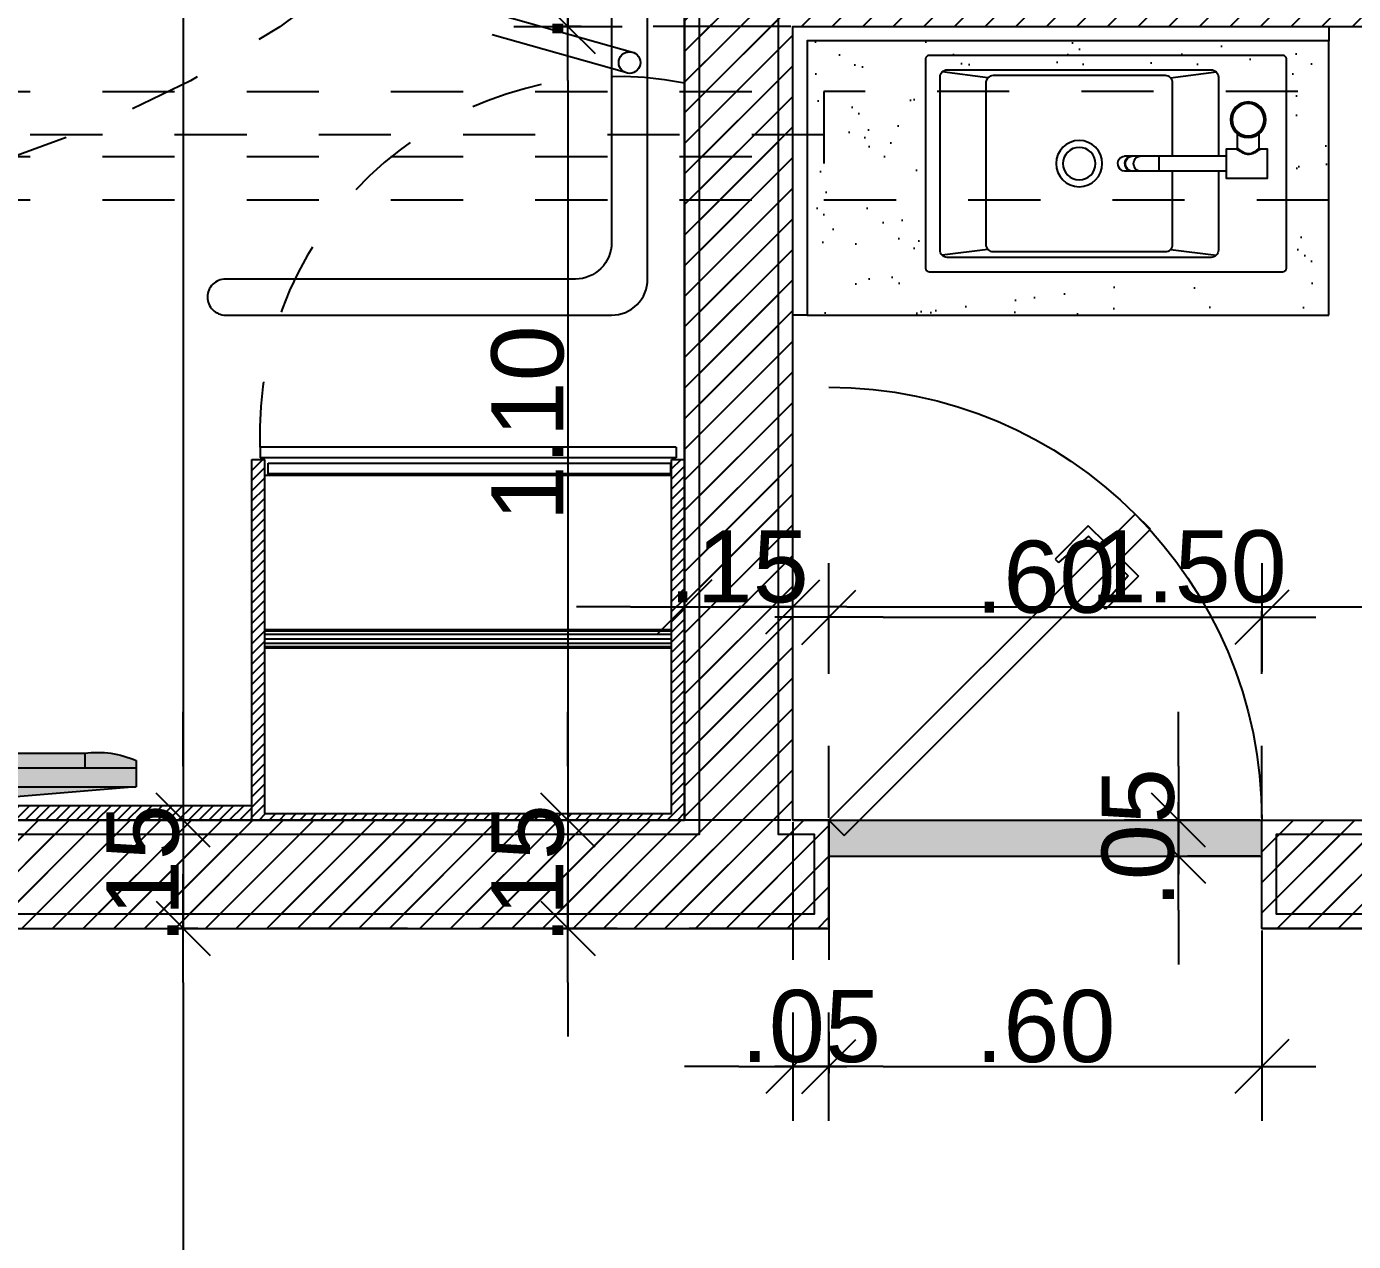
# Model space of a CAD drawing. Header units: millimetres. Extents: x 1999 to 2304, y 1614 to 1800.
# Drawn here: x 2040.646 to 2042.485, y 1637.409 to 1639.093 of the extents above; entities that cross this region are included whole.
import ezdxf

# ---------------------------------------------------------------- set-up
doc = ezdxf.new("R2010")
doc.units = ezdxf.units.MM
doc.header["$LTSCALE"] = 0.03
doc.header["$PDMODE"] = 34
doc.linetypes.add('HIDDEN', pattern=[9.525, 6.35, -3.175])
doc.linetypes.add('HIDDEN2', pattern=[0.1875, 0.125, -0.0625])
for name, color, linetype in [('BANCADAS', 5, 'Continuous'), ('Construir Tijolos', 160, 'Continuous'), ('COTA', 250, 'Continuous'), ('COTA Especificações', 250, 'Continuous'), ('Demolir', 193, 'HIDDEN2'), ('Especificações', 3, 'Continuous'), ('Esquadrias', 3, 'Continuous'), ('Layout', 6, 'Continuous'), ('LOUÇAS E METAIS', 5, 'Continuous'), ('PL09', 9, 'Continuous'), ('PL1', 1, 'Continuous'), ('PL250', 250, 'Continuous'), ('PL5', 5, 'Continuous'), ('PL6', 6, 'Continuous')]:
    doc.layers.add(name, color=color, linetype=linetype)
doc.styles.get("Standard").update_dxf_attribs({"font": 'arial.ttf'})
doc.dimstyles.new('TICK01', dxfattribs={"dimscale": 0, "dimtxt": 2, "dimasz": 1.5, "dimexe": 0.18, "dimexo": 0.06, "dimgap": 0.09, "dimtad": 1, "dimzin": 4, "dimdsep": 46, "dimtxsty": 'Standard', "dimblk": 'TICK1', "dimcen": 0.09, "dimclrd": 256, "dimclre": 256, "dimclrt": 4, "dimaunit": 1, "dimadec": 0, "dimazin": 0, "dimtfac": 1, "dimtix": 1, "dimtmove": 2, "dimatfit": 3, "dimldrblk": 'TICK1', "dimfxl": 1, "dimtolj": 1, "dimtzin": 12, "dimarcsym": 0})
pattern_1 = [(45, (0, 0), (-0.02121320344, 0.02121320344), [])]

# ---------------------------------------------------------------- blocks, each defined once
blk = doc.blocks.new('PORTA60E')
at = {"layer": 'Esquadrias'}
for p, q in [((-0.4455, 0.4031), (-0.4243, 0.4243)), ((-0.4243, 0.4243), (0, 0)), ((-0.3837, 0.3837), (-0.3594, 0.4079)), ((-0.3594, 0.4079), (-0.3134, 0.3619)), ((-0.0212, -0.0212), (-0.4455, 0.4031)), ((-0.3766, 0.3766), (-0.3598, 0.3934)), ((-0.3598, 0.3934), (-0.318, 0.3573)), ((-0.4049, 0.3624), (-0.4292, 0.3382)), ((-0.3978, 0.3554), (-0.4146, 0.3386)), ((-0.3134, 0.3619), (-0.318, 0.3573)), ((-0.4292, 0.3382), (-0.3832, 0.2922)), ((-0.4146, 0.3386), (-0.3785, 0.2968)), ((-0.3832, 0.2922), (-0.3785, 0.2968)), ((0, 0), (-0.0212, -0.0212))]:
    blk.add_line(p, q, dxfattribs=at)
at = {"layer": 'Esquadrias', "color": 250}
blk.add_arc((0, 0), 0.6, 90, 180, dxfattribs=at)
blk = doc.blocks.new('TORB')
at = {"layer": 'PL5', "color": 5}
for p, q in [((267.412, 16.3879), (267.4313, 16.3879)), ((267.4113, 16.3578), (267.4306, 16.3578))]:
    blk.add_line(p, q, dxfattribs=at)
blk.add_lwpolyline([(267.4097, 16.3562), (267.4097, 16.3419), (267.3697, 16.3419), (267.3697, 16.3991), (267.4097, 16.3991), (267.4097, 16.3895), (267.409, 16.3884), (267.4083, 16.3874), (267.4077, 16.3865), (267.407, 16.3854), (267.4065, 16.3847), (267.406, 16.3839), (267.4056, 16.383), (267.4053, 16.3826), (267.4051, 16.3821), (267.4048, 16.3816), (267.4046, 16.3812), (267.4044, 16.3807), (267.4042, 16.3802), (267.4039, 16.3797), (267.4037, 16.3791), (267.4035, 16.3786), (267.4033, 16.3781), (267.4032, 16.3775), (267.403, 16.3769), (267.4029, 16.3764), (267.4028, 16.3758), (267.4027, 16.3752), (267.4026, 16.3746), (267.4025, 16.374), (267.4025, 16.3734), (267.4025, 16.3728), (267.4025, 16.3722), (267.4025, 16.3716), (267.4026, 16.371), (267.4027, 16.3704), (267.4028, 16.3698), (267.4029, 16.3692), (267.4031, 16.3686), (267.4032, 16.3681), (267.4034, 16.3675), (267.4036, 16.367), (267.4038, 16.3665), (267.404, 16.3659), (267.4042, 16.3654), (267.4044, 16.3649), (267.4047, 16.3644), (267.4049, 16.364), (267.4051, 16.3635), (267.4054, 16.3631), (267.4059, 16.3622), (267.4064, 16.3614), (267.4068, 16.3606), (267.4073, 16.3598), (267.4079, 16.3589), (267.4083, 16.3583, 0.006646)], format="xyb", close=True, dxfattribs=at)
at = {"layer": 'PL5', "color": 250}
blk.add_lwpolyline([(267.4113, 16.3578, -0.006968), (267.4098, 16.3597), (267.4096, 16.3599), (267.4089, 16.3608), (267.4084, 16.3614), (267.4079, 16.3621), (267.4074, 16.3628), (267.4069, 16.3636), (267.4066, 16.364), (267.4064, 16.3644), (267.4061, 16.3648), (267.4059, 16.3653), (267.4056, 16.3657), (267.4054, 16.3661), (267.4051, 16.3666), (267.4049, 16.3671), (267.4047, 16.3676), (267.4045, 16.368), (267.4043, 16.3685), (267.4041, 16.369), (267.404, 16.3696), (267.4038, 16.3701), (267.4038, 16.3704), (267.4037, 16.3706), (267.4037, 16.3709), (267.4036, 16.3712), (267.4036, 16.3714), (267.4036, 16.3717), (267.4035, 16.372), (267.4035, 16.3722), (267.4035, 16.3725), (267.4035, 16.3728), (267.4035, 16.3731), (267.4035, 16.3733), (267.4035, 16.3736), (267.4035, 16.3739), (267.4036, 16.3742), (267.4036, 16.3744), (267.4036, 16.3747), (267.4037, 16.375), (267.4037, 16.3752), (267.4038, 16.3755), (267.4039, 16.376), (267.4041, 16.3766), (267.4043, 16.3771), (267.4044, 16.3776), (267.4046, 16.3781), (267.4049, 16.3785), (267.4051, 16.379), (267.4053, 16.3795), (267.4055, 16.3799), (267.4058, 16.3804), (267.406, 16.3808), (267.4063, 16.3812), (267.4066, 16.3816), (267.4068, 16.382), (267.4071, 16.3824), (267.4076, 16.3832), (267.4081, 16.3839), (267.4086, 16.3846), (267.4091, 16.3852), (267.4097, 16.386), (267.4105, 16.3869), (267.4113, 16.3879), (267.412, 16.3879)], format="xyb", dxfattribs=at)
at = {"layer": 'PL5'}
for points in [[(267.4097, 16.3895, 0.414213), (267.4113, 16.3879)], [(267.4113, 16.3578, 0.414213), (267.4097, 16.3562)]]:
    blk.add_lwpolyline(points, format="xyb", dxfattribs=at)
at = {"layer": 'PL5', "color": 5}
for points in [[(267.3794, 16.3419), (267.3794, 16.2488)], [(267.4001, 16.3419), (267.4001, 16.2488)], [(267.3794, 16.2488), (267.3794, 16.2113)], [(267.4001, 16.2488), (267.4001, 16.2113)], [(267.3794, 16.2106), (267.3794, 16.2009)], [(267.4, 16.2106), (267.4, 16.2009)]]:
    blk.add_lwpolyline(points, dxfattribs=at)
at = {"layer": 'PL5', "color": 250}
blk.add_lwpolyline([(267.4001, 16.2488), (267.3794, 16.2488)], dxfattribs=at)
at = {"layer": 'PL5', "color": 5}
blk.add_circle((267.4505, 16.3724), 0.0246, dxfattribs=at)
at = {"layer": 'PL5', "color": 250}
for radius in [0.0233, 0.0223]:
    blk.add_circle((267.4505, 16.3724), radius, dxfattribs=at)
for centre, major_axis, start_param, end_param in [((267.3897, 16.2225), (0.0103, 0), 3.141593, 6.283185), ((267.3897, 16.2113), (0.0103, 0), 3.141593, 6.283185), ((267.3897, 16.2106), (-0.0103, 0), 6.283074, 8.471289), ((267.3897, 16.2106), (-0.00971, 0), 0.961662, 2.178992), ((267.3897, 16.2106), (-0.0103, 0), 2.188103, 3.141482)]:
    blk.add_ellipse(centre, major_axis=major_axis, ratio=0.866025, start_param=start_param, end_param=end_param, dxfattribs=at)
at = {"layer": 'PL5'}
for start_param, end_param in [(6.280062, 6.283074), (3.141482, 3.144722)]:
    blk.add_ellipse((267.3897, 16.2106), major_axis=(-0.0103, 0), ratio=0.866025, start_param=start_param, end_param=end_param, dxfattribs=at)
at = {"layer": 'PL5', "color": 5}
for start_param, end_param in [(6.283074, 8.471289), (2.188103, 3.141482)]:
    blk.add_ellipse((267.3897, 16.2009), major_axis=(-0.0103, 0), ratio=0.866025, start_param=start_param, end_param=end_param, dxfattribs=at)
blk = doc.blocks.new('cuba apoio')
at = {"layer": 'LOUÇAS E METAIS'}
blk.add_lwpolyline([(2058.1553, 1014.7076, 0.414214), (2058.1503, 1014.7026), (2058.1503, 1014.2126, 0.414214), (2058.1553, 1014.2076), (2058.4453, 1014.2076, 0.414214), (2058.4503, 1014.2126), (2058.4503, 1014.7026, 0.414214), (2058.4453, 1014.7076)], format="xyb", close=True, dxfattribs=at)
for points in [[(2058.1732, 1014.2305, -0.198917), (2058.1703, 1014.2376), (2058.1703, 1014.6034, -0.414214), (2058.1803, 1014.6134), (2058.2899, 1014.6134)], [(2058.3106, 1014.6134), (2058.4203, 1014.6134, -0.414214), (2058.4303, 1014.6034), (2058.4303, 1014.2376, -0.198917), (2058.4273, 1014.2305)], [(2058.4273, 1014.2305, -0.198907), (2058.4203, 1014.2276), (2058.1803, 1014.2276, -0.198908), (2058.1732, 1014.2305)]]:
    blk.add_lwpolyline(points, format="xyb", dxfattribs=at)
at = {"layer": 'PL5', "color": 250}
for points in [[(2058.1812, 1014.5471), (2058.1732, 1014.6104)], [(2058.4193, 1014.5471), (2058.4273, 1014.6104)], [(2058.1812, 1014.2939), (2058.1732, 1014.2305)], [(2058.4193, 1014.2939), (2058.4273, 1014.2305)]]:
    blk.add_lwpolyline(points, dxfattribs=at)
blk.add_lwpolyline([(2058.2899, 1014.55), (2058.1883, 1014.55, 0.414214), (2058.1783, 1014.54), (2058.1783, 1014.301, 0.414214), (2058.1883, 1014.291), (2058.4123, 1014.291, 0.414214), (2058.4223, 1014.301), (2058.4223, 1014.4205), (2058.4223, 1014.54, 0.414214), (2058.4123, 1014.55), (2058.3106, 1014.55)], format="xyb", dxfattribs=at)
blk.add_lwpolyline([(2058.3003, 1014.4525, 1), (2058.3003, 1014.3885, 1)], format="xyb", close=True, dxfattribs=at)
at = {"layer": 'PL5', "color": 6}
blk.add_lwpolyline([(2058.3003, 1014.443, 1), (2058.3003, 1014.398, 1)], format="xyb", close=True, dxfattribs=at)
at = {"layer": 'PL5', "color": 8, "xscale": -1}
blk.add_blockref('TORB', (2325.69, 998.2822), dxfattribs=at)
blk = doc.blocks.new('TICK1')
for p, q in [((0, 1), (0, -1)), ((0.5, 0.5), (-0.5, -0.5)), ((-1, 0), (1, 0))]:
    blk.add_line(p, q)
blk = doc.blocks.new('*D193')
at = {"layer": 'COTA', "lineweight": -2}
for p, q in [((2041.4831, 1638.289), (2041.4081, 1638.289)), ((2041.5581, 1638.289), (2041.7081, 1638.289)), ((2041.7831, 1638.289), (2041.8581, 1638.289))]:
    blk.add_line(p, q, dxfattribs=at)
at = {"layer": 'COTA', "linetype": 'HIDDEN', "lineweight": -2}
for p, q in [((2041.5581, 1637.9964), (2041.5581, 1638.298)), ((2041.7081, 1637.9964), (2041.7081, 1638.298))]:
    blk.add_line(p, q, dxfattribs=at)
at = {"layer": 'DEFPOINTS', "color": 0}
for p in [(2041.7081, 1638.289), (2041.5581, 1637.9934), (2041.7081, 1637.9934)]:
    blk.add_point(p, dxfattribs=at)
at = {"layer": 'COTA', "lineweight": -2, "xscale": 0.07499999993790162, "yscale": 0.07499999993790162, "zscale": 0.07499999993790162}
blk.add_blockref('TICK1', (2041.5581, 1638.289), dxfattribs=at)
at = {"layer": 'COTA', "lineweight": -2, "xscale": 0.07499999993790162, "yscale": 0.07499999993790162, "zscale": 0.07499999993790162, "rotation": 180}
blk.add_blockref('TICK1', (2041.7081, 1638.289), dxfattribs=at)
at = {"layer": 'COTA', "color": 4, "insert": (2041.6331, 1638.3445), "char_height": 0.1, "attachment_point": 5}
blk.add_mtext('\\A1;.15', dxfattribs=at)
blk = doc.blocks.new('*D194')
at = {"layer": 'COTA', "linetype": 'HIDDEN', "lineweight": -2}
for p, q in [((2041.7081, 1637.9964), (2041.7081, 1638.298)), ((2043.2081, 1637.9964), (2043.2081, 1638.298))]:
    blk.add_line(p, q, dxfattribs=at)
at = {"layer": 'COTA', "lineweight": -2}
blk.add_line((2041.7831, 1638.289), (2043.1331, 1638.289), dxfattribs=at)
at = {"layer": 'DEFPOINTS', "color": 0}
for p in [(2043.2081, 1638.289), (2041.7081, 1637.9934), (2043.2081, 1637.9934)]:
    blk.add_point(p, dxfattribs=at)
at = {"layer": 'COTA', "lineweight": -2, "xscale": 0.07499999993790162, "yscale": 0.07499999993790162, "zscale": 0.07499999993790162, "rotation": 180}
blk.add_blockref('TICK1', (2041.7081, 1638.289), dxfattribs=at)
at = {"layer": 'COTA', "lineweight": -2, "xscale": 0.07499999993790162, "yscale": 0.07499999993790162, "zscale": 0.07499999993790162}
blk.add_blockref('TICK1', (2043.2081, 1638.289), dxfattribs=at)
at = {"layer": 'COTA', "color": 4, "insert": (2042.2567, 1638.3445), "char_height": 0.1, "attachment_point": 5}
blk.add_mtext('\\A1;1.50', dxfattribs=at)
blk = doc.blocks.new('*D256')
at = {"layer": 'COTA', "linetype": 'HIDDEN', "lineweight": -2}
for p, q in [((2041.5551, 1641.8434), (2040.8541, 1641.8434)), ((2041.5551, 1637.9934), (2040.8541, 1637.9934))]:
    blk.add_line(p, q, dxfattribs=at)
at = {"layer": 'COTA', "lineweight": -2}
blk.add_line((2040.8631, 1641.7684), (2040.8631, 1638.0684), dxfattribs=at)
at = {"layer": 'DEFPOINTS', "color": 0}
for p in [(2041.5581, 1641.8434), (2040.8631, 1637.9934), (2041.5581, 1637.9934)]:
    blk.add_point(p, dxfattribs=at)
at = {"layer": 'COTA', "lineweight": -2, "xscale": 0.07499999993790162, "yscale": 0.07499999993790162, "zscale": 0.07499999993790162}
for p, rotation in [((2040.8631, 1641.8434), 90), ((2040.8631, 1637.9934), 270)]:
    blk.add_blockref('TICK1', p, dxfattribs=dict(at, rotation=rotation))
at = {"layer": 'COTA', "color": 4, "insert": (2040.8075, 1639.9184), "char_height": 0.1, "attachment_point": 5, "rotation": 90}
blk.add_mtext('\\A1;3.85', dxfattribs=at)
blk = doc.blocks.new('*D257')
at = {"layer": 'COTA', "lineweight": -2}
for p, q in [((2040.8631, 1638.0684), (2040.8631, 1638.1434)), ((2040.8631, 1637.9934), (2040.8631, 1637.8434)), ((2040.8631, 1637.7684), (2040.8631, 1637.6934))]:
    blk.add_line(p, q, dxfattribs=at)
at = {"layer": 'COTA', "linetype": 'HIDDEN', "lineweight": -2}
for p, q in [((2041.5551, 1637.9934), (2040.8541, 1637.9934)), ((2041.7551, 1637.8434), (2040.8541, 1637.8434))]:
    blk.add_line(p, q, dxfattribs=at)
at = {"layer": 'DEFPOINTS', "color": 0}
for p in [(2041.5581, 1637.9934), (2040.8631, 1637.8434), (2041.7581, 1637.8434)]:
    blk.add_point(p, dxfattribs=at)
at = {"layer": 'COTA', "lineweight": -2, "xscale": 0.07499999993790162, "yscale": 0.07499999993790162, "zscale": 0.07499999993790162}
for p, rotation in [((2040.8631, 1637.9934), 270), ((2040.8631, 1637.8434), 90)]:
    blk.add_blockref('TICK1', p, dxfattribs=dict(at, rotation=rotation))
at = {"layer": 'COTA', "color": 4, "insert": (2040.8075, 1637.9184), "char_height": 0.1, "attachment_point": 5, "rotation": 90}
blk.add_mtext('\\A1;.15', dxfattribs=at)
blk = doc.blocks.new('*D258')
at = {"layer": 'COTA', "linetype": 'HIDDEN', "lineweight": -2}
for p, q in [((2041.7551, 1637.8434), (2040.8541, 1637.8434)), ((2041.3936, 1635.5634), (2040.8541, 1635.5634))]:
    blk.add_line(p, q, dxfattribs=at)
at = {"layer": 'COTA', "lineweight": -2}
blk.add_line((2040.8631, 1637.7684), (2040.8631, 1635.6384), dxfattribs=at)
at = {"layer": 'DEFPOINTS', "color": 0}
for p in [(2041.7581, 1637.8434), (2040.8631, 1635.5634), (2041.3966, 1635.5634)]:
    blk.add_point(p, dxfattribs=at)
at = {"layer": 'COTA', "lineweight": -2, "xscale": 0.07499999993790162, "yscale": 0.07499999993790162, "zscale": 0.07499999993790162}
for p, rotation in [((2040.8631, 1637.8434), 90), ((2040.8631, 1635.5634), 270)]:
    blk.add_blockref('TICK1', p, dxfattribs=dict(at, rotation=rotation))
at = {"layer": 'COTA', "color": 4, "insert": (2040.8075, 1636.7034), "char_height": 0.1, "attachment_point": 5, "rotation": 90}
blk.add_mtext('\\A1;2.28', dxfattribs=at)
blk = doc.blocks.new('*D270')
at = {"layer": 'COTA', "lineweight": -2}
for p, q in [((2041.3964, 1639.3184), (2041.3964, 1639.3934)), ((2041.3964, 1639.2434), (2041.3964, 1639.0934)), ((2041.3964, 1639.0184), (2041.3964, 1638.9434))]:
    blk.add_line(p, q, dxfattribs=at)
at = {"layer": 'COTA', "linetype": 'HIDDEN', "lineweight": -2}
for p, q in [((2041.7051, 1639.2434), (2041.3874, 1639.2434)), ((2041.7051, 1639.0934), (2041.3874, 1639.0934))]:
    blk.add_line(p, q, dxfattribs=at)
at = {"layer": 'DEFPOINTS', "color": 0}
for p in [(2041.7081, 1639.2434), (2041.3964, 1639.0934), (2041.7081, 1639.0934)]:
    blk.add_point(p, dxfattribs=at)
at = {"layer": 'COTA', "lineweight": -2, "xscale": 0.07499999993790162, "yscale": 0.07499999993790162, "zscale": 0.07499999993790162}
for p, rotation in [((2041.3964, 1639.2434), 270), ((2041.3964, 1639.0934), 90)]:
    blk.add_blockref('TICK1', p, dxfattribs=dict(at, rotation=rotation))
at = {"layer": 'COTA', "color": 4, "insert": (2041.3409, 1639.1684), "char_height": 0.1, "attachment_point": 5, "rotation": 90}
blk.add_mtext('\\A1;.15', dxfattribs=at)
blk = doc.blocks.new('*D271')
at = {"layer": 'COTA', "linetype": 'HIDDEN', "lineweight": -2}
for p, q in [((2041.7051, 1639.0934), (2041.3874, 1639.0934)), ((2041.7051, 1637.9934), (2041.3874, 1637.9934))]:
    blk.add_line(p, q, dxfattribs=at)
at = {"layer": 'COTA', "lineweight": -2}
blk.add_line((2041.3964, 1639.0184), (2041.3964, 1638.0684), dxfattribs=at)
at = {"layer": 'DEFPOINTS', "color": 0}
for p in [(2041.7081, 1639.0934), (2041.3964, 1637.9934), (2041.7081, 1637.9934)]:
    blk.add_point(p, dxfattribs=at)
at = {"layer": 'COTA', "lineweight": -2, "xscale": 0.07499999993790162, "yscale": 0.07499999993790162, "zscale": 0.07499999993790162}
for p, rotation in [((2041.3964, 1639.0934), 90), ((2041.3964, 1637.9934), 270)]:
    blk.add_blockref('TICK1', p, dxfattribs=dict(at, rotation=rotation))
at = {"layer": 'COTA', "color": 4, "insert": (2041.3409, 1638.5434), "char_height": 0.1, "attachment_point": 5, "rotation": 90}
blk.add_mtext('\\A1;1.10', dxfattribs=at)
blk = doc.blocks.new('*D272')
at = {"layer": 'COTA', "lineweight": -2}
for p, q in [((2041.3964, 1638.0684), (2041.3964, 1638.1434)), ((2041.3964, 1637.9934), (2041.3964, 1637.8434)), ((2041.3964, 1637.7684), (2041.3964, 1637.6934))]:
    blk.add_line(p, q, dxfattribs=at)
at = {"layer": 'COTA', "linetype": 'HIDDEN', "lineweight": -2}
for p, q in [((2041.7051, 1637.9934), (2041.3874, 1637.9934)), ((2041.7551, 1637.8434), (2041.3874, 1637.8434))]:
    blk.add_line(p, q, dxfattribs=at)
at = {"layer": 'DEFPOINTS', "color": 0}
for p in [(2041.7081, 1637.9934), (2041.3964, 1637.8434), (2041.7581, 1637.8434)]:
    blk.add_point(p, dxfattribs=at)
at = {"layer": 'COTA', "lineweight": -2, "xscale": 0.07499999993790162, "yscale": 0.07499999993790162, "zscale": 0.07499999993790162}
for p, rotation in [((2041.3964, 1637.9934), 270), ((2041.3964, 1637.8434), 90)]:
    blk.add_blockref('TICK1', p, dxfattribs=dict(at, rotation=rotation))
at = {"layer": 'COTA', "color": 4, "insert": (2041.3409, 1637.9184), "char_height": 0.1, "attachment_point": 5, "rotation": 90}
blk.add_mtext('\\A1;.15', dxfattribs=at)
blk = doc.blocks.new('*D333')
at = {"layer": 'COTA', "linetype": 'HIDDEN', "lineweight": -2}
for p, q in [((2041.7081, 1637.9904), (2041.7081, 1637.6428)), ((2041.7581, 1637.9904), (2041.7581, 1637.6428))]:
    blk.add_line(p, q, dxfattribs=at)
at = {"layer": 'COTA', "lineweight": -2}
for p, q in [((2041.6331, 1637.6518), (2041.5581, 1637.6518)), ((2041.7081, 1637.6518), (2041.7581, 1637.6518)), ((2041.8331, 1637.6518), (2041.9081, 1637.6518))]:
    blk.add_line(p, q, dxfattribs=at)
at = {"layer": 'DEFPOINTS', "color": 0}
for p in [(2041.7081, 1637.9934), (2041.7581, 1637.9934), (2041.7581, 1637.6518)]:
    blk.add_point(p, dxfattribs=at)
at = {"layer": 'COTA', "lineweight": -2, "xscale": 0.07499999993790162, "yscale": 0.07499999993790162, "zscale": 0.07499999993790162}
blk.add_blockref('TICK1', (2041.7081, 1637.6518), dxfattribs=at)
at = {"layer": 'COTA', "lineweight": -2, "xscale": 0.07499999993790162, "yscale": 0.07499999993790162, "zscale": 0.07499999993790162, "rotation": 180}
blk.add_blockref('TICK1', (2041.7581, 1637.6518), dxfattribs=at)
at = {"layer": 'COTA', "color": 4, "insert": (2041.7331, 1637.7073), "char_height": 0.1, "attachment_point": 5}
blk.add_mtext('\\A1;.05', dxfattribs=at)
blk = doc.blocks.new('*D334')
at = {"layer": 'COTA', "linetype": 'HIDDEN', "lineweight": -2}
for p, q in [((2041.7581, 1637.9904), (2041.7581, 1637.6428)), ((2042.3581, 1637.8404), (2042.3581, 1637.6428))]:
    blk.add_line(p, q, dxfattribs=at)
at = {"layer": 'COTA', "lineweight": -2}
blk.add_line((2041.8331, 1637.6518), (2042.2831, 1637.6518), dxfattribs=at)
at = {"layer": 'DEFPOINTS', "color": 0}
for p in [(2041.7581, 1637.9934), (2042.3581, 1637.8434), (2042.3581, 1637.6518)]:
    blk.add_point(p, dxfattribs=at)
at = {"layer": 'COTA', "lineweight": -2, "xscale": 0.07499999993790162, "yscale": 0.07499999993790162, "zscale": 0.07499999993790162, "rotation": 180}
blk.add_blockref('TICK1', (2041.7581, 1637.6518), dxfattribs=at)
at = {"layer": 'COTA', "lineweight": -2, "xscale": 0.07499999993790162, "yscale": 0.07499999993790162, "zscale": 0.07499999993790162}
blk.add_blockref('TICK1', (2042.3581, 1637.6518), dxfattribs=at)
at = {"layer": 'COTA', "color": 4, "insert": (2042.0581, 1637.7073), "char_height": 0.1, "attachment_point": 5}
blk.add_mtext('\\A1;.60', dxfattribs=at)
blk = doc.blocks.new('cadeira odonto.01')
at = {"layer": 'Layout', "color": 250, "linetype": 'HIDDEN', "ltscale": 0.5}
blk.add_circle((0, 0), 1.5, dxfattribs=at)
blk = doc.blocks.new('TV GRANDE.01')
at = {"layer": 'PL09'}
h = blk.add_hatch(color=256, dxfattribs=at)
h.paths.add_polyline_path([(0.3955, 0), (-0.3955, 0), (-0.783, -0.032), (0.783, -0.032)])
h.paths.add_polyline_path([(-0.6955, -0.064), (-0.783, -0.064), (-0.783, -0.0765, 0.139997), (-0.6955, -0.089)])
h.paths.add_polyline_path([(0.6955, -0.064), (-0.6955, -0.064), (-0.6955, -0.089), (0.6955, -0.089)])
h.paths.add_polyline_path([(0.783, -0.0765), (0.783, -0.064), (0.6955, -0.064), (0.6955, -0.089, 0.139997)])
h.paths.add_polyline_path([(0.783, -0.032), (-0.783, -0.032), (-0.783, -0.064), (0.783, -0.064)])
at = {"layer": 'PL5'}
for p, q in [((-0.783, -0.064), (-0.783, -0.032)), ((-0.783, -0.032), (0.783, -0.032)), ((0.783, -0.064), (0.783, -0.032)), ((-0.783, -0.064), (0.783, -0.064))]:
    blk.add_line(p, q, dxfattribs=at)
at = {"layer": 'PL6'}
for p, q in [((-0.783, -0.032), (-0.3955, 0)), ((-0.3955, 0), (0.3955, 0)), ((0.783, -0.032), (0.3955, 0)), ((-0.783, -0.0765), (-0.783, -0.064)), ((-0.6955, -0.089), (-0.6955, -0.064)), ((0.6955, -0.089), (0.6955, -0.064)), ((0.783, -0.0765), (0.783, -0.064)), ((-0.6955, -0.089), (0.6955, -0.089))]:
    blk.add_line(p, q, dxfattribs=at)
for centre, start, end in [((-0.7173, 0.0705), 245.9345, 277.8122), ((0.7173, 0.0705), 262.1878, 294.0655)]:
    blk.add_arc(centre, 0.161, start, end, dxfattribs=at)
blk = doc.blocks.new('raio x de pé')
at = {"layer": 'Layout', "color": 250, "linetype": 'HIDDEN'}
for p, q in [((-0.0132, 0.0072), (-0.1748, -0.5664)), ((0.0132, -0.0072), (-0.1485, -0.5808))]:
    blk.add_line(p, q, dxfattribs=at)
at = {"layer": 'Layout', "color": 250}
blk.add_lwpolyline([(0.35, -0.56), (0.35, -0.025, 0.414214), (0.3, 0.025), (-0.3, 0.025, 0.414214), (-0.35, -0.025), (-0.35, -0.56, 0.414214), (-0.325, -0.585), (-0.325, -0.585, 0.414214), (-0.3, -0.56), (-0.3, -0.075, -0.414214), (-0.25, -0.025), (0.25, -0.025, -0.414214), (0.3, -0.075), (0.3, -0.56, 0.414214), (0.325, -0.585), (0.325, -0.585, 0.414214)], format="xyb", close=True, dxfattribs=at)
at = {"layer": 'Layout', "color": 250, "linetype": 'HIDDEN', "ltscale": 0.5}
for points in [[(-0.2404, -0.5169), (-0.2404, -0.6303), (-0.0829, -0.6303), (-0.0829, -0.5169)], [(-0.2871, -0.5594), (-0.2871, -0.5878), (-0.2404, -0.5878), (-0.2404, -0.5594)]]:
    blk.add_lwpolyline(points, close=True, dxfattribs=at)
at = {"layer": 'Layout', "color": 4}
blk.add_circle((0, 0), 0.015, dxfattribs=at)
at = {"layer": 'Layout', "color": 250, "linetype": 'HIDDEN'}
blk.add_arc((-0.1617, -0.5736), 0.015, 151.4227, 331.4227, dxfattribs=at)
blk = doc.blocks.new('*D536')
at = {"layer": 'COTA Especificações', "linetype": 'HIDDEN', "lineweight": -2, "ltscale": 0.2}
for p, q in [((2041.7581, 1637.9964), (2041.7581, 1638.2835)), ((2042.3581, 1637.9964), (2042.3581, 1638.2835))]:
    blk.add_line(p, q, dxfattribs=at)
at = {"layer": 'COTA Especificações', "lineweight": -2, "ltscale": 0.2}
blk.add_line((2041.8331, 1638.2745), (2042.2831, 1638.2745), dxfattribs=at)
at = {"layer": 'DEFPOINTS', "color": 0, "ltscale": 0.2}
for p in [(2042.3581, 1638.2745), (2041.7581, 1637.9934), (2042.3581, 1637.9934)]:
    blk.add_point(p, dxfattribs=at)
at = {"layer": 'COTA Especificações', "lineweight": -2, "ltscale": 0.2, "xscale": 0.07499999993790162, "yscale": 0.07499999993790162, "zscale": 0.07499999993790162, "rotation": 180}
blk.add_blockref('TICK1', (2041.7581, 1638.2745), dxfattribs=at)
at = {"layer": 'COTA Especificações', "lineweight": -2, "ltscale": 0.2, "xscale": 0.07499999993790162, "yscale": 0.07499999993790162, "zscale": 0.07499999993790162}
blk.add_blockref('TICK1', (2042.3581, 1638.2745), dxfattribs=at)
at = {"layer": 'COTA Especificações', "color": 4, "ltscale": 0.2, "insert": (2042.0581, 1638.3301), "char_height": 0.1, "attachment_point": 5}
blk.add_mtext('\\A1;.60', dxfattribs=at)
blk = doc.blocks.new('*D537')
at = {"layer": 'COTA Especificações', "lineweight": -2, "ltscale": 0.2}
for p, q in [((2042.2425, 1638.0684), (2042.2425, 1638.1434)), ((2042.2425, 1637.9934), (2042.2425, 1637.9434)), ((2042.2425, 1637.8684), (2042.2425, 1637.7934))]:
    blk.add_line(p, q, dxfattribs=at)
at = {"layer": 'COTA Especificações', "linetype": 'HIDDEN', "lineweight": -2, "ltscale": 0.2}
for p, q in [((2042.3551, 1637.9934), (2042.2335, 1637.9934)), ((2042.3551, 1637.9434), (2042.2335, 1637.9434))]:
    blk.add_line(p, q, dxfattribs=at)
at = {"layer": 'DEFPOINTS', "color": 0, "ltscale": 0.2}
for p in [(2042.3581, 1637.9934), (2042.2425, 1637.9434), (2042.3581, 1637.9434)]:
    blk.add_point(p, dxfattribs=at)
at = {"layer": 'COTA Especificações', "lineweight": -2, "ltscale": 0.2, "xscale": 0.07499999993790162, "yscale": 0.07499999993790162, "zscale": 0.07499999993790162}
for p, rotation in [((2042.2425, 1637.9934), 270), ((2042.2425, 1637.9434), 90)]:
    blk.add_blockref('TICK1', p, dxfattribs=dict(at, rotation=rotation))
at = {"layer": 'COTA Especificações', "color": 4, "ltscale": 0.2, "insert": (2042.1869, 1637.9684), "char_height": 0.1, "attachment_point": 5, "rotation": 90}
blk.add_mtext('\\A1;.05', dxfattribs=at)

msp = doc.modelspace()

# ---------------------------------------------------------------- hatches: boundary and pattern name
at = {"layer": 'BANCADAS'}
h = msp.add_hatch(dxfattribs=at)
h.set_pattern_fill('AR-SAND', color=251, scale=0.002)
h.set_pattern_definition([(37.5, (-1328.270696, -103.97158), (-0.0032000626, 0.0978826475), [0, -0.077216, 0, -0.08636, 0, -0.08255]), (7.5, (-1328.2707, -103.97158), (0.0899046566, 0.14336502), [0, -0.041656, 0, -0.069596, 0, -0.02667]), (327.5, (-1328.33318, -103.97158), (0.158198474, 0.000287437), [0, -0.0254, 0, -0.09144, 0, -0.11938]), (317.5, (-1328.33318, -103.97158), (0.1527112905, 0.0445858647), [0, -0.0127, 0, -0.059944, 0, -0.06858])])
h.paths.add_polyline_path([(2041.7281, 1639.0734), (2042.4511, 1639.0734), (2042.4511, 1638.6934), (2041.7281, 1638.6934)])
edge = h.paths.add_edge_path(flags=16)
edge.add_arc((2042.3871, 1639.0284), 0.005, 360, 450)
edge.add_line((2042.3871, 1639.0334), (2041.8971, 1639.0334))
edge.add_arc((2041.8971, 1639.0284), 0.005, 90, 180)
edge.add_line((2041.8921, 1639.0284), (2041.8921, 1638.7384))
edge.add_arc((2041.8971, 1638.7384), 0.005, 180, 270)
edge.add_line((2041.8971, 1638.7334), (2042.3871, 1638.7334))
edge.add_arc((2042.3871, 1638.7384), 0.005, 270, 360)
edge.add_line((2042.3921, 1638.7384), (2042.3921, 1639.0284))
edge = h.paths.add_edge_path(flags=0)
edge.add_arc((2041.9451, 1638.9441), 0.0223, 90, 450, ccw=False)
edge = h.paths.add_edge_path(flags=0)
edge.add_line((2041.9311, 1638.9012), (2041.9339, 1638.8995))
edge.add_line((2041.9339, 1638.8995), (2041.9364, 1638.8982))
edge.add_line((2041.9364, 1638.8982), (2041.939, 1638.8971))
edge.add_line((2041.939, 1638.8971), (2041.9418, 1638.8964))
edge.add_line((2041.9418, 1638.8964), (2041.9447, 1638.8961))
edge.add_line((2041.9447, 1638.8961), (2041.9477, 1638.8964))
edge.add_line((2041.9477, 1638.8964), (2041.9504, 1638.8972))
edge.add_line((2041.9504, 1638.8972), (2041.9532, 1638.8984))
edge.add_line((2041.9532, 1638.8984), (2041.956, 1638.8999))
edge.add_line((2041.956, 1638.8999), (2041.9576, 1638.901))
edge.add_line((2041.9576, 1638.901), (2041.9587, 1638.9017))
edge.add_arc((2041.9069, 1638.9794), 0.0934, 303.6563, 305.551)
edge.add_line((2041.9613, 1638.9034), (2041.9756, 1638.9034))
edge.add_line((2041.9756, 1638.9034), (2041.9756, 1638.8634))
edge.add_line((2041.9756, 1638.8634), (2041.9184, 1638.8634))
edge.add_line((2041.9184, 1638.8634), (2041.9184, 1638.9034))
edge.add_line((2041.9184, 1638.9034), (2041.9279, 1638.9034))
edge.add_line((2041.9279, 1638.9034), (2041.9311, 1638.9012))
edge = h.paths.add_edge_path(flags=0)
edge.add_arc((2042.3621, 1639.0034), 0.01, 360, 404.999)
edge.add_arc((2042.3621, 1639.0034), 0.01, 404.999, 450)
edge.add_line((2042.3621, 1639.0134), (2041.9963, 1639.0134))
edge.add_arc((2041.9963, 1639.0034), 0.01, 90, 180)
edge.add_line((2041.9863, 1639.0034), (2041.9863, 1638.8937))
edge.add_line((2041.9863, 1638.8937), (2042.0687, 1638.8937))
edge.add_line((2042.0687, 1638.8937), (2042.0687, 1638.8731))
edge.add_line((2042.0687, 1638.8731), (2041.9863, 1638.8731))
edge.add_line((2041.9863, 1638.8731), (2041.9863, 1638.7634))
edge.add_arc((2041.9963, 1638.7634), 0.01, 180, 270)
edge.add_line((2041.9963, 1638.7534), (2042.3621, 1638.7534))
edge.add_arc((2042.3621, 1638.7634), 0.01, 270, 315.001)
edge.add_arc((2042.3621, 1638.7634), 0.01, 315.001, 360)
edge.add_line((2042.3721, 1638.7634), (2042.3721, 1639.0034))
edge = h.paths.add_edge_path(flags=0)
edge.add_arc((2042.1792, 1638.8834), 0.032, 90, 450, ccw=False)
edge = h.paths.add_edge_path(flags=0)
edge.add_arc((2042.1792, 1638.8834), 0.0225, 90, 450, ccw=False)
edge = h.paths.add_edge_path(flags=0)
edge.add_ellipse((2042.1166, 1638.8834), major_axis=(0, 0.0103), ratio=0.866025, start_angle=179.9936, end_angle=305.3691)
edge.add_ellipse((2042.1166, 1638.8834), major_axis=(0, 0.0103), ratio=0.866025, start_angle=305.3691, end_angle=359.9936)
edge.add_line((2042.1166, 1638.8937), (2042.1069, 1638.8937))
edge.add_line((2042.1069, 1638.8937), (2042.1064, 1638.8937))
edge.add_ellipse((2042.1062, 1638.8834), major_axis=(0, 0.0103), ratio=0.866025, start_angle=302.4512, end_angle=360)
edge.add_line((2042.1062, 1638.8937), (2042.095, 1638.8937))
edge.add_ellipse((2042.095, 1638.8834), major_axis=(0, 0.0103), ratio=0.866025, start_angle=180, end_angle=360, ccw=False)
edge.add_line((2042.095, 1638.8731), (2042.1067, 1638.8731))
edge.add_ellipse((2042.1069, 1638.8834), major_axis=(0, 0.0103), ratio=0.866025, start_angle=180, end_angle=305.3691, ccw=False)
edge.add_line((2042.1069, 1638.8731), (2042.1166, 1638.8731))
edge = h.paths.add_edge_path(flags=0)
edge.add_arc((2041.9451, 1638.9441), 0.0246, 360, 540)
edge.add_arc((2041.9451, 1638.9441), 0.0246, 180, 230.8644)
edge.add_line((2041.9295, 1638.925), (2041.9295, 1638.9057))
edge.add_line((2041.9295, 1638.9057), (2041.9295, 1638.905))
edge.add_line((2041.9295, 1638.905), (2041.9326, 1638.9025))
edge.add_line((2041.9326, 1638.9025), (2041.9353, 1638.9006))
edge.add_line((2041.9353, 1638.9006), (2041.9379, 1638.899))
edge.add_line((2041.9379, 1638.899), (2041.9407, 1638.8977))
edge.add_line((2041.9407, 1638.8977), (2041.9436, 1638.8971))
edge.add_line((2041.9436, 1638.8971), (2041.9466, 1638.8972))
edge.add_line((2041.9466, 1638.8972), (2041.9496, 1638.8982))
edge.add_line((2041.9496, 1638.8982), (2041.9523, 1638.8996))
edge.add_line((2041.9523, 1638.8996), (2041.955, 1638.9013))
edge.add_line((2041.955, 1638.9013), (2041.9569, 1638.9028))
edge.add_arc((2041.9038, 1638.9704), 0.086, 308.1451, 310.4947)
edge.add_line((2041.9597, 1638.905), (2041.9597, 1638.9243))
edge.add_arc((2041.9451, 1638.9441), 0.0246, 306.2791, 360)
at = {"layer": 'Construir Tijolos'}
h = msp.add_hatch(dxfattribs=at)
h.set_pattern_fill('_USER', color=256, scale=0.03, angle=45, pattern_type=0)
h.set_pattern_definition(pattern_1)
h.paths.add_polyline_path([(2036.3061, 1638.7434), (2036.4831, 1638.7434), (2036.4831, 1641.8434), (2036.9581, 1641.8434), (2036.9581, 1641.9734), (2036.3061, 1641.9734)])
h.paths.add_polyline_path([(2036.4831, 1637.8634), (2038.0031, 1637.8634), (2038.0031, 1637.7114), (2038.1331, 1637.7114), (2038.1331, 1637.8634), (2038.2831, 1637.8634), (2038.2831, 1637.9934), (2036.4831, 1637.9934)])
h.paths.add_polyline_path([(2036.4831, 1638.1334), (2036.4831, 1638.2434), (2036.3061, 1638.2434), (2036.3061, 1637.9224), (2036.3311, 1637.9224), (2036.3311, 1638.1334)])
h.paths.add_polyline_path([(2043.2081, 1639.2434), (2041.7081, 1639.2434), (2041.7081, 1639.3934), (2041.5581, 1639.3934), (2041.5581, 1637.9934), (2039.1831, 1637.9934), (2039.1831, 1637.8634), (2039.3331, 1637.8634), (2039.3331, 1637.7934), (2039.4831, 1637.7934), (2039.4831, 1637.8434), (2041.7581, 1637.8434), (2041.7581, 1637.9934), (2041.7081, 1637.9934), (2041.7081, 1639.0934), (2043.2081, 1639.0934)])
h.paths.add_polyline_path([(2043.3101, 1637.8434), (2042.3581, 1637.8434), (2042.3581, 1637.9934), (2043.2081, 1637.9934), (2043.2081, 1638.8534), (2043.3101, 1638.8534)])
h.paths.add_polyline_path([(2039.4631, 1634.0134), (2039.3331, 1634.0134), (2039.3331, 1636.9934), (2039.4831, 1636.9934), (2039.4831, 1635.5634), (2043.3101, 1635.5634), (2043.3101, 1635.4134), (2039.4631, 1635.4134)])
h.paths.add_polyline_path([(2038.0031, 1636.7114), (2038.1331, 1636.7114), (2038.1331, 1635.6594), (2038.0031, 1635.6594)])
h.paths.add_polyline_path([(2037.9331, 1633.2594), (2038.1331, 1633.2594), (2038.1331, 1634.7594), (2038.0031, 1634.7594), (2038.0031, 1634.6594), (2036.4831, 1634.6594), (2036.4831, 1634.7784), (2036.3061, 1634.7784), (2036.3061, 1634.1784), (2036.4831, 1634.1784), (2036.4831, 1634.5094), (2037.9831, 1634.5094), (2037.9831, 1633.4094), (2037.9331, 1633.4094)])
h.paths.add_polyline_path([(2036.3061, 1633.1594), (2036.4831, 1633.1594), (2036.4831, 1633.2594), (2037.2331, 1633.2594), (2037.2331, 1633.4094), (2036.3061, 1633.4094)])
h.paths.add_polyline_path([(2036.4831, 1632.1094), (2037.9831, 1632.1094), (2037.9831, 1631.6594), (2038.1331, 1631.6594), (2038.1331, 1632.2594), (2036.4831, 1632.2594), (2036.4831, 1632.3594), (2036.3061, 1632.3594), (2036.3061, 1631.8094), (2036.4831, 1631.8094)])
h.paths.add_polyline_path([(2036.3061, 1630.2714), (2036.3061, 1630.9574), (2036.4831, 1630.9574), (2036.4831, 1631.0094), (2037.9831, 1631.0094), (2037.9831, 1631.0594), (2038.1331, 1631.0594), (2038.1331, 1630.7594), (2037.9831, 1630.7594), (2037.9831, 1630.8594), (2036.4831, 1630.8594), (2036.4831, 1630.2714)])
h.paths.add_polyline_path([(2039.3331, 1631.9834), (2039.4631, 1631.9834), (2039.4631, 1630.4369), (2039.3331, 1630.4369)])
h.paths.add_polyline_path([(2043.3101, 1633.0634), (2043.3101, 1632.3104), (2043.2901, 1632.3104), (2043.2901, 1632.9134), (2042.1901, 1632.9134), (2042.1901, 1631.4134), (2042.2401, 1631.4134), (2042.2401, 1631.2634), (2042.0401, 1631.2634), (2042.0401, 1632.9334), (2039.4631, 1632.9334), (2039.4631, 1632.8834), (2039.3331, 1632.8834), (2039.3331, 1633.1134), (2039.4631, 1633.1134), (2039.4631, 1633.0634)])
h.paths.add_polyline_path([(2043.3101, 1631.2634), (2042.8401, 1631.2634), (2042.8401, 1631.4134), (2043.2901, 1631.4134), (2043.2901, 1632.3104), (2043.3101, 1632.3104)], flags=17)
h.paths.add_polyline_path([(2043.3101, 1629.0094), (2039.3331, 1629.0094), (2039.3331, 1629.4369), (2039.4631, 1629.4369), (2039.4631, 1629.1394), (2043.3101, 1629.1394)])
h.paths.add_polyline_path([(2036.4831, 1629.0094), (2038.1331, 1629.0094), (2038.1331, 1629.9594), (2037.9831, 1629.9594), (2037.9831, 1629.1594), (2036.4831, 1629.1594)])
h.paths.add_polyline_path([(2036.3061, 1626.7324), (2036.4831, 1626.7324), (2036.4831, 1627.7194), (2036.3061, 1627.7194)])
h.paths.add_polyline_path([(2036.1726, 1625.4814), (2036.1726, 1625.3814), (2038.4331, 1625.3814), (2038.4331, 1625.8094), (2037.2061, 1625.8094), (2037.2061, 1625.4814)])
h.paths.add_polyline_path([(2042.2891, 1625.4814), (2040.9331, 1625.4814), (2040.9331, 1625.8094), (2043.3101, 1625.8094), (2043.3101, 1625.7814), (2042.2891, 1625.7814)])
h.paths.add_polyline_path([(2042.8881, 1641.9734), (2042.8881, 1643.0934), (2043.2081, 1643.0934), (2043.2081, 1641.9734)])
h.paths.add_polyline_path([(2042.3366, 1641.8234), (2042.3366, 1641.9734), (2042.7581, 1641.9734), (2042.7581, 1643.2234), (2043.3581, 1643.2234), (2043.3581, 1641.8564), (2043.4431, 1641.8564), (2043.4431, 1641.7264), (2043.2081, 1641.7264), (2043.2081, 1641.8234)])
at = {"layer": 'Especificações'}
h = msp.add_hatch(dxfattribs=at)
h.set_pattern_fill('ANGLE', color=9)
h.set_pattern_definition([(0, (0, 0), (0, 6.985), [5.08, -1.905]), (90, (0, 0), (-6.985, 4e-16), [5.08, -1.905])])
h.paths.add_polyline_path([(2039.4631, 1634.0134), (2039.3331, 1634.0134), (2039.3331, 1633.1134), (2039.4631, 1633.1134)])
h.paths.add_polyline_path([(2038.1331, 1635.6594), (2038.0031, 1635.6594), (2038.0031, 1634.7594), (2038.1331, 1634.7594)])
h.paths.add_polyline_path([(2039.4831, 1637.7934), (2039.3331, 1637.7934), (2039.3331, 1636.9934), (2039.4831, 1636.9934)])
h.paths.add_polyline_path([(2039.1831, 1637.9934), (2038.2831, 1637.9934), (2038.2831, 1637.8634), (2039.1831, 1637.8634)])
h.paths.add_polyline_path([(2042.3581, 1637.9934), (2041.7581, 1637.9934), (2041.7581, 1637.9434), (2042.3581, 1637.9434)])
h.paths.add_polyline_path([(2041.7081, 1640.1934), (2041.6581, 1640.1934), (2041.6581, 1639.3934), (2041.7081, 1639.3934)])
at = {"layer": 'Especificações', "ltscale": 100}
h = msp.add_hatch(color=9, dxfattribs=at)
h.dxf.hatch_style = 1
h.paths.add_polyline_path([(2038.1331, 1635.6594), (2038.0031, 1635.6594), (2038.0031, 1634.7594), (2038.1331, 1634.7594)])
h.paths.add_polyline_path([(2039.4831, 1637.7934), (2039.3331, 1637.7934), (2039.3331, 1636.9934), (2039.4831, 1636.9934)])
h.paths.add_polyline_path([(2039.1831, 1637.9934), (2038.2831, 1637.9934), (2038.2831, 1637.8634), (2039.1831, 1637.8634)])
h.paths.add_polyline_path([(2042.3581, 1637.9934), (2041.7581, 1637.9934), (2041.7581, 1637.9434), (2042.3581, 1637.9434)])
at = {"layer": 'Layout'}
h = msp.add_hatch(dxfattribs=at)
h.set_pattern_fill('_USER', color=252, scale=0.01, angle=45, pattern_type=0)
h.set_pattern_definition([(45, (-493.771948, -129.394571), (-0.007071067812, 0.007071067812), [])])
h.paths.add_polyline_path([(2040.9761, 1638.4934), (2040.9581, 1638.4934), (2040.9581, 1637.9934), (2040.9761, 1637.9934), (2040.9761, 1638.0024)])
h.paths.add_polyline_path([(2041.5581, 1638.4934), (2041.5401, 1638.4934), (2041.5401, 1638.0024), (2041.5401, 1637.9934), (2041.5581, 1637.9934)])
h.paths.add_polyline_path([(2041.5401, 1638.0024), (2040.9761, 1638.0024), (2040.9761, 1637.9934), (2041.5401, 1637.9934)])
h = msp.add_hatch(dxfattribs=at)
h.set_pattern_fill('_USER', color=252, scale=0.01, angle=45, pattern_type=0)
h.set_pattern_definition([(45, (24.834788, 34.215137), (-0.00707106781, 0.00707106781), [])])
h.paths.add_polyline_path([(2040.9581, 1638.0034), (2039.9244, 1638.0034), (2039.9244, 1637.9934), (2040.9581, 1637.9934)])
h.paths.add_polyline_path([(2040.9581, 1638.0134), (2039.9244, 1638.0134), (2039.9244, 1638.0034), (2040.9581, 1638.0034)])
at = {"layer": 'PL1'}
h = msp.add_hatch(dxfattribs=at)
h.set_pattern_fill('_USER', color=251, scale=0.03, angle=45, pattern_type=0)
h.set_pattern_definition(pattern_1)
h.paths.add_polyline_path([(2043.3381, 1643.2034), (2042.7781, 1643.2034), (2042.7781, 1641.9534), (2042.3566, 1641.9534), (2042.3566, 1641.8434), (2043.2281, 1641.8434), (2043.2281, 1639.2234), (2041.6881, 1639.2234), (2041.6881, 1639.3734), (2041.5781, 1639.3734), (2041.5781, 1637.9734), (2039.2031, 1637.9734), (2039.2031, 1637.8834), (2039.3531, 1637.8834), (2039.3531, 1637.8134), (2039.4631, 1637.8134), (2039.4631, 1637.8634), (2041.7381, 1637.8634), (2041.7381, 1637.9734), (2041.6881, 1637.9734), (2041.6881, 1639.1134), (2043.2281, 1639.1134), (2043.2281, 1637.9734), (2042.3781, 1637.9734), (2042.3781, 1637.8634), (2043.3301, 1637.8634), (2043.3301, 1637.4194), (2043.4301, 1637.4194), (2043.4301, 1639.3004), (2043.7371, 1639.3004), (2043.7371, 1639.4104), (2043.2941, 1639.4104), (2043.2941, 1640.7964), (2043.6726, 1640.7964), (2043.6726, 1640.9064), (2043.3381, 1640.9064), (2043.3381, 1641.7464), (2043.4231, 1641.7464), (2043.4231, 1641.8364), (2043.3381, 1641.8364)])
h.paths.add_polyline_path([(2042.8581, 1641.9434), (2042.8581, 1643.1234), (2043.2381, 1643.1234), (2043.2381, 1641.9434)], flags=16)
h.paths.add_polyline_path([(2042.8881, 1641.9734), (2042.8881, 1643.0934), (2043.2081, 1643.0934), (2043.2081, 1641.9734)], flags=0)

# ---------------------------------------------------------------- linework, layer by layer
at = {"layer": 'BANCADAS', "color": 6, "linetype": 'Continuous'}
for p, q in [((2042.4511, 1638.6934), (2042.4511, 1639.0734)), ((2041.7281, 1638.6934), (2042.4511, 1638.6934))]:
    msp.add_line(p, q, dxfattribs=at)
at = {"layer": 'BANCADAS'}
msp.add_lwpolyline([(2042.4511, 1639.0934), (2042.4511, 1639.0734), (2041.7281, 1639.0734), (2041.7281, 1638.6934), (2041.7081, 1638.6934)], dxfattribs=at)
at = {"layer": 'Construir Tijolos'}
msp.add_lwpolyline([(2043.2081, 1639.2434), (2041.7081, 1639.2434), (2041.7081, 1639.3934), (2041.5581, 1639.3934), (2041.5581, 1637.9934), (2039.1831, 1637.9934), (2039.1831, 1637.8634), (2039.3331, 1637.8634), (2039.3331, 1637.7934), (2039.4831, 1637.7934), (2039.4831, 1637.8434), (2041.7581, 1637.8434), (2041.7581, 1637.9934), (2041.7081, 1637.9934), (2041.7081, 1639.0934), (2043.2081, 1639.0934)], close=True, dxfattribs=at)
msp.add_lwpolyline([(2043.3101, 1637.8434), (2042.3581, 1637.8434), (2042.3581, 1637.9934), (2043.2081, 1637.9934), (2043.2081, 1638.8534), (2043.3101, 1638.8534), (2043.3101, 1637.8434)], dxfattribs=at)
at = {"layer": 'Demolir', "linetype": 'HIDDEN', "ltscale": 0.3}
for points in [[(2040.5511, 1639.0034), (2041.7511, 1639.0034)], [(2043.2081, 1639.0034), (2041.7511, 1639.0034), (2041.7511, 1638.8534), (2043.2081, 1638.8534)], [(2041.7511, 1638.9434), (2040.5511, 1638.9434)], [(2040.5511, 1638.9134), (2041.7511, 1638.9134)], [(2040.5511, 1638.8534), (2041.7511, 1638.8534)]]:
    msp.add_lwpolyline(points, dxfattribs=at)
at = {"layer": 'Especificações', "color": 251}
msp.add_line((2041.7581, 1637.9434), (2042.3581, 1637.9434), dxfattribs=at)
at = {"layer": 'Layout', "color": 5}
for p, q in [((2041.5465, 1638.5104), (2040.9696, 1638.5104)), ((2040.9696, 1638.5104), (2040.9696, 1638.4954)), ((2041.5465, 1638.5104), (2041.5465, 1638.4954)), ((2041.5465, 1638.4954), (2040.9696, 1638.4954))]:
    msp.add_line(p, q, dxfattribs=at)
at = {"layer": 'Layout', "color": 3}
for p, q in [((2040.9581, 1637.9934), (2040.9581, 1638.4934)), ((2040.9581, 1638.4934), (2040.9761, 1638.4934)), ((2040.9761, 1638.0024), (2040.9761, 1638.4934)), ((2041.5401, 1638.0024), (2041.5401, 1638.4934)), ((2041.5401, 1638.4934), (2041.5581, 1638.4934)), ((2041.5581, 1638.4934), (2041.5581, 1637.9934)), ((2040.9761, 1638.2574), (2041.5401, 1638.2574)), ((2040.9761, 1638.2324), (2041.5401, 1638.2324)), ((2040.9581, 1638.0134), (2039.3061, 1638.0134)), ((2040.9761, 1638.0024), (2041.5401, 1638.0024))]:
    msp.add_line(p, q, dxfattribs=at)
at = {"layer": 'Layout'}
msp.add_line((2040.9761, 1638.4714), (2041.5401, 1638.4714), dxfattribs=at)
at = {"layer": 'Layout', "color": 4}
for p, q in [((2040.9761, 1638.2574), (2041.5401, 1638.2574)), ((2040.9761, 1638.2324), (2041.5401, 1638.2324))]:
    msp.add_line(p, q, dxfattribs=at)
at = {"layer": 'Layout', "color": 251}
for p, q in [((2040.9761, 1638.2557), (2041.5401, 1638.2557)), ((2040.9761, 1638.2511), (2041.5401, 1638.2511)), ((2040.9761, 1638.2449), (2041.5401, 1638.2449)), ((2040.9761, 1638.2386), (2041.5401, 1638.2386)), ((2040.9761, 1638.2341), (2041.5401, 1638.2341))]:
    msp.add_line(p, q, dxfattribs=at)
at = {"layer": 'Layout'}
msp.add_lwpolyline([(2040.9811, 1638.4884), (2041.5385, 1638.4884), (2041.5385, 1638.4734), (2040.9811, 1638.4734)], close=True, dxfattribs=at)
at = {"layer": 'Layout', "color": 250, "linetype": 'HIDDEN2', "ltscale": 0.5}
msp.add_arc((2041.4639, 1638.5294), 0.4947, 79.0227, 182.2037, dxfattribs=at)
at = {"layer": 'PL1'}
for p, q in [((2041.5581, 1637.9934), (2041.5581, 1639.3934)), ((2041.7081, 1637.9934), (2041.7081, 1639.0934)), ((2041.7081, 1639.0934), (2043.2081, 1639.0934)), ((2039.1831, 1637.9934), (2041.5581, 1637.9934)), ((2041.7081, 1637.9934), (2041.7581, 1637.9934)), ((2041.7581, 1637.8434), (2041.7581, 1637.9934)), ((2042.3581, 1637.8434), (2042.3581, 1637.9934)), ((2042.3581, 1637.9934), (2043.2081, 1637.9934)), ((2039.4831, 1637.8434), (2041.7581, 1637.8434)), ((2042.3581, 1637.8434), (2043.3101, 1637.8434))]:
    msp.add_line(p, q, dxfattribs=at)
at = {"layer": 'PL1', "color": 6}
for points in [[(2041.5781, 1639.3734), (2041.5781, 1637.9734), (2039.2031, 1637.9734), (2039.2031, 1637.8834), (2039.3531, 1637.8834), (2039.3531, 1637.8134), (2039.4631, 1637.8134), (2039.4631, 1637.8634), (2041.7381, 1637.8634), (2041.7381, 1637.9734), (2041.6881, 1637.9734), (2041.6881, 1639.1134)], [(2043.2281, 1639.1134), (2043.2281, 1637.9734), (2042.3781, 1637.9734), (2042.3781, 1637.8634), (2043.3301, 1637.8634), (2043.3301, 1637.4194), (2043.4301, 1637.4194), (2043.4301, 1639.3004)]]:
    msp.add_lwpolyline(points, dxfattribs=at)
at = {"layer": 'PL250'}
msp.add_line((2041.7581, 1637.9934), (2042.3581, 1637.9934), dxfattribs=at)

# ---------------------------------------------------------------- block references
at = {"rotation": 270}
msp.add_blockref('raio x de pé', (2041.4818, 1639.0434), dxfattribs=at)
at = {"layer": 'Layout'}
msp.add_blockref('cadeira odonto.01', (2040.1582, 1640.337), dxfattribs=at)
at = {"layer": 'Layout', "xscale": -0.8172518123650926, "yscale": 0.8172518123650926, "zscale": 0.8172518123650926, "rotation": 180}
msp.add_blockref('TV GRANDE.01', (2040.1582, 1638.0134), dxfattribs=at)
at = {"layer": 'LOUÇAS E METAIS', "rotation": 270}
msp.add_blockref('cuba apoio', (1027.6845, 3697.2037), dxfattribs=at)
at = {"layer": 'PL1', "xscale": -1, "rotation": 359.9999999994606}
msp.add_blockref('PORTA60E', (2041.7581, 1637.9934), dxfattribs=at)

# ---------------------------------------------------------------- dimensions: what is measured, and where the dimension line sits
at = {"layer": 'COTA'}
for base, p1, p2, picture, middle in [((2040.8631, 1637.9934), (2041.5581, 1641.8434), (2041.5581, 1637.9934), '*D256', (2040.8075, 1639.9184)), ((2041.3964, 1639.0934), (2041.7081, 1639.2434), (2041.7081, 1639.0934), '*D270', (2041.3409, 1639.1684)), ((2041.3964, 1637.9934), (2041.7081, 1639.0934), (2041.7081, 1637.9934), '*D271', (2041.3409, 1638.5434)), ((2040.8631, 1637.8434), (2041.5581, 1637.9934), (2041.7581, 1637.8434), '*D257', (2040.8075, 1637.9184)), ((2041.3964, 1637.8434), (2041.7081, 1637.9934), (2041.7581, 1637.8434), '*D272', (2041.3409, 1637.9184)), ((2040.8631, 1635.5634), (2041.7581, 1637.8434), (2041.3966, 1635.5634), '*D258', (2040.8075, 1636.7034))]:
    dim = msp.add_linear_dim(base=base, p1=p1, p2=p2, angle=90, dimstyle='TICK01', override={"dimscale": 0.05}, dxfattribs=at)
    dim.commit()
    dim.dimension.update_dxf_attribs({"geometry": picture, "text_midpoint": middle})
for base, p1, p2, picture, middle in [((2041.7081, 1638.289), (2041.5581, 1637.9934), (2041.7081, 1637.9934), '*D193', (2041.6331, 1638.3445)), ((2041.7581, 1637.6518), (2041.7081, 1637.9934), (2041.7581, 1637.9934), '*D333', (2041.7331, 1637.7073)), ((2042.3581, 1637.6518), (2041.7581, 1637.9934), (2042.3581, 1637.8434), '*D334', (2042.0581, 1637.7073))]:
    dim = msp.add_linear_dim(base=base, p1=p1, p2=p2, dimstyle='TICK01', override={"dimscale": 0.05}, dxfattribs=at)
    dim.commit()
    dim.dimension.update_dxf_attribs({"geometry": picture, "text_midpoint": middle})
dim = msp.add_linear_dim(base=(2043.2081, 1638.289), p1=(2041.7081, 1637.9934), p2=(2043.2081, 1637.9934), dimstyle='TICK01', override={"dimscale": 0.05}, dxfattribs=at)
dim.commit()
dim.dimension.update_dxf_attribs({"geometry": '*D194', "text_midpoint": (2042.2567, 1638.3445), "dimtype": 160})
at = {"layer": 'COTA Especificações', "color": 251, "ltscale": 0.2}
dim = msp.add_linear_dim(base=(2042.3581, 1638.2745), p1=(2041.7581, 1637.9934), p2=(2042.3581, 1637.9934), dimstyle='TICK01', override={"dimscale": 0.05}, dxfattribs=at)
dim.commit()
dim.dimension.update_dxf_attribs({"geometry": '*D536', "text_midpoint": (2042.0581, 1638.3301)})
dim = msp.add_linear_dim(base=(2042.2425, 1637.9434), p1=(2042.3581, 1637.9934), p2=(2042.3581, 1637.9434), angle=90, dimstyle='TICK01', override={"dimscale": 0.05}, dxfattribs=at)
dim.commit()
dim.dimension.update_dxf_attribs({"geometry": '*D537', "text_midpoint": (2042.1869, 1637.9684)})

doc.saveas('drawing.dxf')
